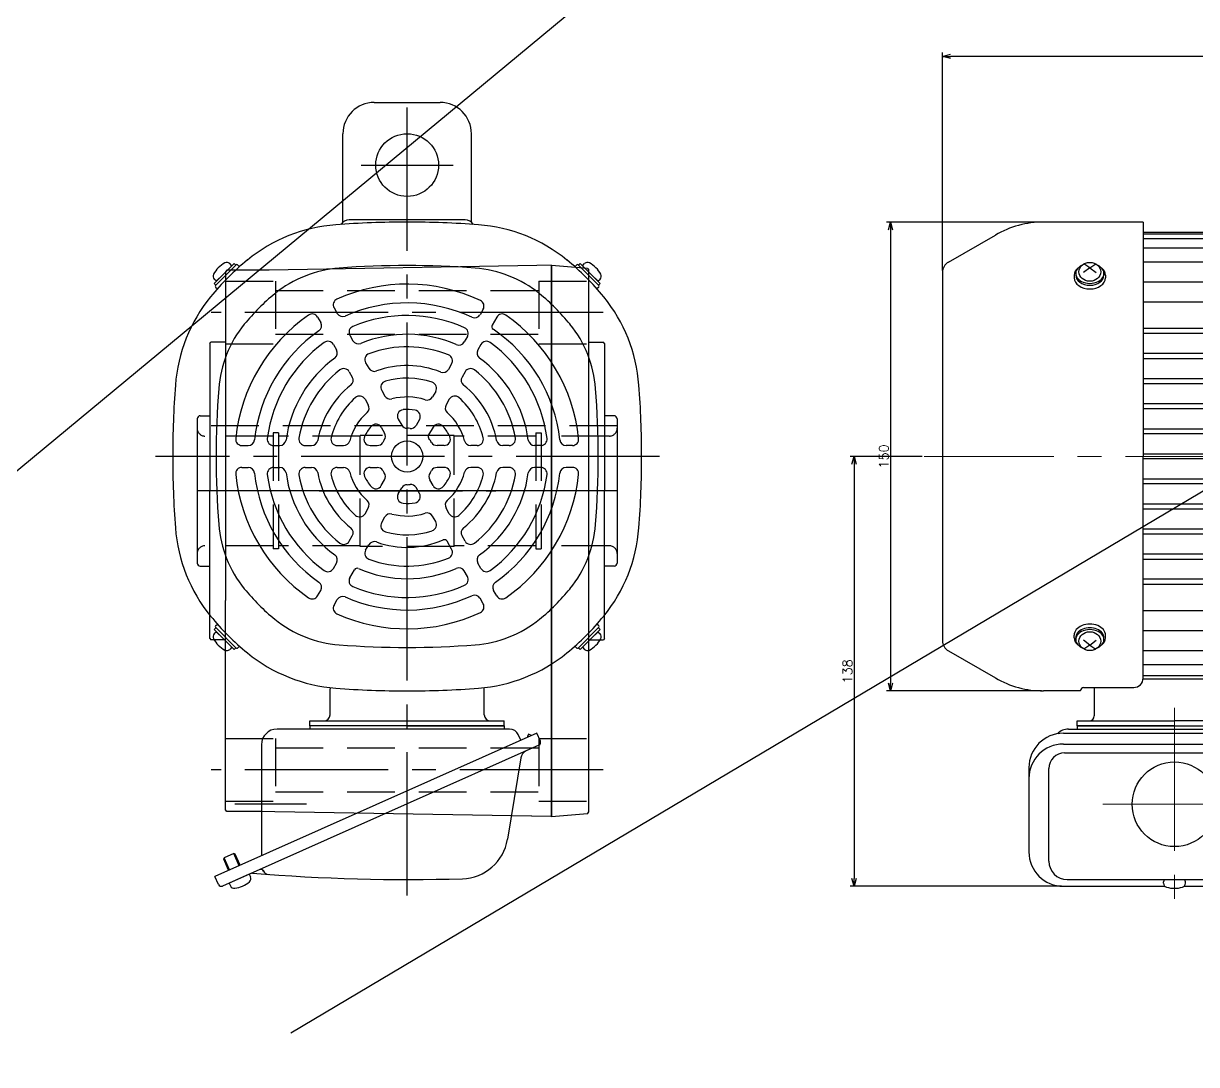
# Model space of a CAD drawing. Header units: millimetres. Extents: x 0 to 38884, y -3675 to 8056.
# Drawn here: x 13666.4 to 14040.7, y 5126.8 to 5459.1 of the extents above; entities that cross this region are included whole.
import ezdxf

# ---------------------------------------------------------------- set-up
doc = ezdxf.new("R2010")
doc.units = ezdxf.units.MM
doc.header["$LTSCALE"] = 2.4
doc.header["$PDMODE"] = 99
doc.header["$PDSIZE"] = 1
doc.linetypes.add('CENTER2', pattern=[28.575, 19.05, -3.175, 3.175, -3.175])
doc.linetypes.add('HIDDEN', pattern=[9.525, 6.35, -3.175])
for name, color, linetype, lineweight in [('04_HIDDEN', 2, 'HIDDEN', 13), ('05_CENTER', 4, 'CENTER2', 13), ('08_DIM', 3, 'Continuous', 13)]:
    doc.layers.add(name, color=color, linetype=linetype, lineweight=lineweight)
doc.layers.add('10_DRAFT', color=8, linetype='Continuous', lineweight=0, plot=False)
doc.styles.add('KSS_TXT', font='txt.shx', dxfattribs={"bigfont": 'extfont2.shx'})
doc.dimstyles.new('KSS_DIM', dxfattribs={"dimscale": 2, "dimtxt": 3, "dimasz": 2.5, "dimexe": 1.25, "dimexo": 0.625, "dimtad": 1, "dimdsep": 46, "dimtxsty": 'KSS_TXT', "dimblk": 'OPEN30', "dimcen": 0, "dimazin": 2, "dimtfac": 0.75, "dimtmove": 0, "dimatfit": 3, "dimldrblk": 'OPEN30', "dimfxl": 1.25, "dimtolj": 1, "dimarcsym": 0})

# ---------------------------------------------------------------- blocks, each defined once
blk = doc.blocks.new('GM-SHYPF-RH 0.75kW、1／5～1／60、200V、60Hza_1')
at = {"color": 0}
for p, q in [((-288.5, 85.8), (-320.25, 85.8)), ((-288.5, 85.8), (-288.5, 11)), ((-145.5, 82.5), (-288.5, 82.5)), ((-350.6, 73.04), (-335.65, 81.67)), ((-145.5, 82), (-288.5, 82)), ((-145.5, 80.5), (-288.5, 80.5)), ((-145.5, 77.5), (-288.5, 77.5)), ((-305.5, 71.25), (-307.5, 69.67)), ((-305.5, 71.25), (-307.43, 72.46)), ((-305.5, 71.25), (-303.57, 72.46)), ((-305.5, 71.25), (-303.5, 69.67)), ((-145.5, 73), (-288.5, 73)), ((-352.5, 69.75), (-352.5, -47.75)), ((-310.5, 68.84), (-310.5, 68.02)), ((-310, 69.41), (-310, 68.84)), ((-301, 69.41), (-301, 68.84)), ((-300.5, 68.84), (-300.5, 68.02)), ((-145.5, 66.59), (-288.5, 66.59)), ((-145.5, 60.22), (-288.5, 60.22)), ((-145.5, 51.85), (-288.5, 51.85)), ((-145.5, 50.2), (-288.5, 50.2)), ((-145.5, 43.84), (-288.5, 43.84)), ((-145.5, 42.21), (-288.5, 42.21)), ((-145.5, 35.81), (-288.5, 35.81)), ((-145.5, 34.22), (-288.5, 34.22)), ((-145.5, 27.78), (-288.5, 27.78)), ((-145.5, 26.24), (-288.5, 26.24)), ((-145.5, 19.75), (-288.5, 19.75)), ((-145.5, 18.26), (-288.5, 18.26)), ((-145.5, 11.73), (-288.5, 11.73)), ((-288.5, -59.72), (-288.5, 11)), ((-145.5, 10.27), (-288.5, 10.27)), ((-145.5, 3.74), (-288.5, 3.74)), ((-145.5, 2.25), (-288.5, 2.25)), ((-145.5, -4.24), (-288.5, -4.24)), ((-145.5, -5.78), (-288.5, -5.78)), ((-145.5, -12.22), (-288.5, -12.22)), ((-145.5, -13.81), (-288.5, -13.81)), ((-145.5, -20.21), (-288.5, -20.21)), ((-145.5, -21.84), (-288.5, -21.84)), ((-145.5, -28.2), (-288.5, -28.2)), ((-145.5, -29.85), (-288.5, -29.85)), ((-145.5, -38.22), (-288.5, -38.22)), ((-145.5, -44.59), (-288.5, -44.59)), ((-310.5, -46.84), (-310.5, -46.02)), ((-310, -47.41), (-310, -46.84)), ((-305.5, -49.25), (-307.5, -47.67)), ((-305.5, -49.25), (-303.5, -47.67)), ((-301, -47.41), (-301, -46.84)), ((-300.5, -46.84), (-300.5, -46.02)), ((-350.6, -51.04), (-335.65, -59.67)), ((-305.5, -49.25), (-307.43, -50.46)), ((-305.5, -49.25), (-303.57, -50.46)), ((-145.5, -51), (-288.5, -51)), ((-145.5, -55.5), (-288.5, -55.5)), ((-145.5, -59), (-288.5, -59)), ((-307.5, -62.72), (-291.5, -62.72)), ((-304.1, -63.2), (-304.1, -71.8)), ((-288.5, -60), (-254.5, -60)), ((-308.5, -63.8), (-320.25, -63.8)), ((-308.5, -63.8), (-308.5, -63.72)), ((-309.5, -75), (-309.5, -73.4)), ((-309.5, -73.4), (-278.5, -73.4)), ((-247.5, -73.4), (-278.5, -73.4)), ((-313.95, -77.31), (-243.05, -77.31)), ((-312.3, -76), (-244.7, -76)), ((-278.5, -75), (-309.5, -75)), ((-309.5, -75), (-247.5, -75)), ((-309.5, -75), (-309.5, -76)), ((-278.5, -75), (-247.5, -75)), ((-313.95, -80.78), (-243.05, -80.78)), ((-313.55, -83.62), (-243.45, -83.62)), ((-324.95, -88.31), (-324.95, -115.17)), ((-318.55, -118.2), (-318.55, -88.62)), ((-313.95, -126.17), (-281.56, -126.17)), ((-312.75, -124), (-244.25, -124)), ((-282, -125.2), (-282, -124.8)), ((-275.44, -126.17), (-243.05, -126.17)), ((-275, -125.2), (-275, -124.8))]:
    blk.add_line(p, q, dxfattribs=at)
blk.add_circle((-278.5, -100), 13.5, dxfattribs=at)
for centre, radius, start, end in [((-320.25, 55), 30.8, 90, 120), ((-348.7, 69.75), 3.8, 120, 180), ((-348.7, -47.75), 3.8, 180, 240), ((-320.25, -33), 30.8, 240, 270), ((-291.5, -59.72), 3, 270, 0), ((-307.5, -63.72), 1, 90, 180), ((-300.9, -63.2), 3.2, 171.3332, 180), ((-305.7, -71.8), 1.6, 270, 0), ((-313.95, -88.31), 11, 90, 180), ((-312.3, -81), 5, 90, 135.074), ((-313.95, -91.78), 11, 90, 180), ((-313.55, -88.62), 5, 90, 180), ((-313.95, -115.17), 11, 180, 270), ((-312.75, -118.2), 5.8, 180, 270), ((-280.5, -124.8), 1.5, 147.769, 180), ((-280.7, -125.2), 1.3, 180, 253.3985), ((-278.5, -117.82), 9, 253.3985, 286.6015), ((-276.3, -125.2), 1.3, 286.6015, 0), ((-276.5, -124.8), 1.5, 0, 32.231)]:
    blk.add_arc(centre, radius, start, end, dxfattribs=at)
for centre, major_axis, start_param, end_param in [((-305.5, 68.84), (5, 0), 2.402321, 3.141593), ((-305.5, 69.41), (4.5, 0), 2.158707, 7.266071), ((-305.5, 68.84), (5, 0), 0, 0.739272), ((-305.5, 68.02), (5, 0), 3.141593, 6.283185), ((-305.5, 68.84), (4.5, 0), 3.141593, 6.283185), ((-305.5, -46.02), (5, 0), 0, 3.141593), ((-305.5, -47.41), (4.5, 0), 5.300299, 10.407664), ((-305.5, -46.84), (4.5, 0), 0, 3.141593), ((-305.5, -46.84), (5, 0), 3.141593, 3.880864), ((-305.5, -46.84), (5, 0), 5.543913, 6.283185)]:
    blk.add_ellipse(centre, major_axis=major_axis, ratio=0.707107, start_param=start_param, end_param=end_param, dxfattribs=at)
for centre in [(-305.5, 69.94), (-305.5, -47.94)]:
    blk.add_ellipse(centre, major_axis=(3.5, 0), ratio=0.860398, dxfattribs=at)
at = {"layer": '05_CENTER', "color": 0}
for p, q in [((-111.29, 11), (-358.36, 11)), ((-278.5, -69.17), (-278.5, -131.23)), ((-301.32, -100), (-257.04, -100))]:
    blk.add_line(p, q, dxfattribs=at)
blk = doc.blocks.new('A$C6246458A_1')
at = {"color": 0, "lineweight": -3}
for p, q in [((41.39, 72), (-43.99, 70.5)), ((46, 72.08), (41.39, 72)), ((46, 72.08), (46, 68.57)), ((46, -103.96), (46, 72)), ((57.5, 71), (46, 71.96)), ((-57.5, 70.43), (-58, 69.93)), ((-58, 69.93), (-58, 56.96)), ((-48.5, 70.43), (-57.5, 70.43)), ((-43.99, 70.5), (-48.5, 70.43)), ((46, 68.57), (46, -46.57)), ((57.5, 71), (58, 70.46)), ((58, 47.5), (58, 70.46)), ((58, 47.5), (58, 69.92)), ((-58, 56.96), (-58, -34.96)), ((-63, 47.1), (-62.6, 47.5)), ((-63, 47.1), (-63, 0)), ((-58, 47.5), (-62.6, 47.5)), ((58, -102.46), (58, 47.5)), ((58, 47.5), (62.6, 47.5)), ((63, 47.1), (62.6, 47.5)), ((63, 47.1), (63, 0)), ((-67, 23), (-67, 0)), ((-66, 24), (-63, 24)), ((66, 24), (63, 24)), ((67, 23), (67, 0)), ((-67, 0), (-67, -23)), ((-63, -47.1), (-63, 0)), ((63, -47.1), (63, 0)), ((67, 0), (67, -23)), ((-66, -24), (-63, -24)), ((66, -24), (63, -24)), ((-58, -101.76), (-58, -34.96)), ((-63, -47.1), (-62.6, -47.5)), ((-58, -47.5), (-62.6, -47.5)), ((46, -46.57), (46, -103.92)), ((58, -47.5), (62.6, -47.5)), ((63, -47.1), (62.6, -47.5)), ((-57.5, -102.26), (-58, -101.76)), ((-48.5, -102.26), (-57.5, -102.26)), ((46, -103.92), (-48.5, -102.26)), ((57.5, -103), (46, -103.96)), ((57.5, -103), (58, -102.46))]:
    blk.add_line(p, q, dxfattribs=at)
for centre, start, end in [((-66, 23), 90, 180), ((66, 23), 0, 90), ((-66, -23), 180, 270), ((66, -23), 270, 0)]:
    blk.add_arc(centre, 1, start, end, dxfattribs=at)
at = {"layer": '04_HIDDEN', "color": 0, "lineweight": -3}
for p, q in [((-58, 67), (-42, 67)), ((-42, 67), (-42, 47)), ((-42, 64), (42, 64)), ((42, 67), (58, 67)), ((42, 67), (42, 47)), ((-42, 50), (42, 50)), ((-58, 47), (-42, 47)), ((42, 47), (58, 47)), ((67, 20.8), (-67, 20.8)), ((-42.75, 17.5), (-64.5, 17.5)), ((-42.75, 18.5), (-42.75, -18.5)), ((-41, 18.5), (-42.75, 18.5)), ((-41, 18.5), (-41, -18.5)), ((-15, 17.5), (-41, 17.5)), ((-15, -17.7), (-15, 17.7)), ((15, 17.7), (-15, 17.7)), ((15, -17.7), (15, 17.7)), ((41, 17.5), (15, 17.5)), ((41, 18.5), (41, -18.5)), ((41, 18.5), (42.75, 18.5)), ((42.75, 18.5), (42.75, -18.5)), ((64.5, 17.5), (42.75, 17.5)), ((-42.75, -17.5), (-64.5, -17.5)), ((-41, -18.5), (-42.75, -18.5)), ((-15, -17.5), (-41, -17.5)), ((15, -17.7), (-15, -17.7)), ((41, -17.5), (15, -17.5)), ((41, -18.5), (42.75, -18.5)), ((64.5, -17.5), (42.75, -17.5)), ((-58, -79), (-42, -79)), ((-42, -79), (-42, -99)), ((-42, -82), (42, -82)), ((42, -79), (58, -79)), ((42, -79), (42, -99)), ((-42, -96), (42, -96)), ((-58, -99), (-42, -99)), ((42, -99), (58, -99))]:
    blk.add_line(p, q, dxfattribs=at)
for centre, start, end in [((-64.5, 20), 180, 270), ((64.5, 20), 270, 0), ((-64.5, -20), 90, 180), ((64.5, -20), 0, 90)]:
    blk.add_arc(centre, 2.5, start, end, dxfattribs=at)
at = {"layer": '05_CENTER', "color": 0, "lineweight": -3}
for p, q in [((62.54, 57), (-62.54, 57)), ((62.54, -89), (-62.54, -89))]:
    blk.add_line(p, q, dxfattribs=at)
at = {"layer": '10_DRAFT', "lineweight": -3}
for p, q in [((9.43, 11), (-9.43, 11)), ((67, 0), (-67, 0))]:
    blk.add_line(p, q, dxfattribs=at)
blk = doc.blocks.new('GM-SHYPF-RH 0.75kW、1／5～1／60、200V、60Hzd_1')
at = {"color": 0, "lineweight": -3}
for p, q in [((-68.5, 124), (-47.5, 124)), ((-78.5, 85.74), (-78.5, 114)), ((-37.5, 85.74), (-37.5, 114)), ((-39.5, 86.5), (-76.5, 86.5)), ((-119.16, 65.52), (-112.52, 72.16)), ((-114.89, 70.93), (-113.22, 72.59)), ((-113.22, 72.59), (-112.66, 72.02)), ((-112.09, 72.16), (-111.49, 71.56)), ((-3.91, 72.16), (-4.51, 71.56)), ((3.17, 65.52), (-3.48, 72.16)), ((-2.77, 72.59), (-3.34, 72.02)), ((-1.11, 70.93), (-2.77, 72.59)), ((-117.93, 67.89), (-119.59, 66.23)), ((1.93, 67.89), (3.59, 66.23)), ((-119.59, 66.23), (-119.02, 65.66)), ((-119.16, 65.09), (-118.56, 64.49)), ((3.17, 65.09), (2.56, 64.49)), ((3.59, 66.23), (3.02, 65.66)), ((-81.33, 58.4), (-80.32, 56.66)), ((-33.76, 57.98), (-34.76, 56.25)), ((-86.57, 55.48), (-85.57, 53.75)), ((-29.43, 55.48), (-30.9, 52.95)), ((-76.29, 49.68), (-75.28, 47.94)), ((-38.78, 49.28), (-39.79, 47.54)), ((-81.55, 46.78), (-80.54, 45.04)), ((-34.45, 46.78), (-35.46, 45.04)), ((-76.51, 38.06), (-75.5, 36.31)), ((-71.24, 40.93), (-70.22, 39.17)), ((-43.82, 40.56), (-44.83, 38.81)), ((-39.49, 38.06), (-40.5, 36.31)), ((-66.13, 32.09), (-65.1, 30.3)), ((-48.89, 31.78), (-49.91, 30.01)), ((-71.44, 29.28), (-70.42, 27.51)), ((-44.56, 29.28), (-45.58, 27.51)), ((-60.86, 22.95), (-59.73, 21)), ((-54.07, 22.81), (-55.15, 20.94)), ((-66.26, 20.31), (-65.18, 18.44)), ((-49.74, 20.31), (-51.15, 17.86)), ((-110.71, 14.5), (-108.7, 14.5)), ((-100.65, 14.5), (-98.63, 14.5)), ((-90.54, 14.5), (-88.51, 14.5)), ((-80.33, 14.5), (-78.27, 14.5)), ((-69.78, 14.5), (-67.53, 14.5)), ((-46.22, 14.5), (-48.47, 14.5)), ((-35.67, 14.5), (-37.73, 14.5)), ((-25.46, 14.5), (-27.49, 14.5)), ((-15.35, 14.5), (-17.37, 14.5)), ((-5.29, 14.5), (-7.3, 14.5)), ((-110.71, 7.5), (-108.7, 7.5)), ((-100.65, 7.5), (-98.63, 7.5)), ((-90.54, 7.5), (-88.51, 7.5)), ((-80.33, 7.5), (-78.27, 7.5)), ((-69.78, 7.5), (-67.53, 7.5)), ((-46.22, 7.5), (-48.47, 7.5)), ((-35.67, 7.5), (-37.73, 7.5)), ((-25.46, 7.5), (-27.49, 7.5)), ((-15.35, 7.5), (-17.37, 7.5)), ((-5.29, 7.5), (-7.3, 7.5)), ((-66.26, 1.69), (-65.18, 3.56)), ((-60.86, -0.95), (-59.73, 1)), ((-54.07, -0.81), (-55.15, 1.06)), ((-49.74, 1.69), (-50.82, 3.56)), ((16.5, -2.5), (16.6, -2.5)), ((-71.44, -7.28), (-70.42, -5.51)), ((-44.56, -7.28), (-45.58, -5.51)), ((-66.13, -10.09), (-65.1, -8.3)), ((-48.89, -9.78), (-49.91, -8.01)), ((-76.51, -16.06), (-75.5, -14.31)), ((-39.49, -16.06), (-40.5, -14.31)), ((-71.24, -18.93), (-70.22, -17.17)), ((-43.82, -18.56), (-45.27, -16.05)), ((-81.55, -24.78), (-80.54, -23.04)), ((-76.29, -27.68), (-74.84, -25.17)), ((-38.78, -27.28), (-39.79, -25.54)), ((-34.45, -24.78), (-35.46, -23.04)), ((-86.57, -33.48), (-85.57, -31.75)), ((-29.43, -33.48), (-30.43, -31.75)), ((-81.33, -36.4), (-80.32, -34.66)), ((-33.76, -35.98), (-34.76, -34.25)), ((-121, -47.1), (-121, -39.59)), ((-121, -47.1), (-121, -39.59)), ((5, -47.1), (5, -39.59)), ((5, -47.1), (5, -39.59)), ((-119.59, -44.23), (-119.02, -43.66)), ((-117.93, -45.89), (-119.59, -44.23)), ((-119.16, -43.09), (-118.56, -42.49)), ((-119.16, -43.52), (-112.52, -50.16)), ((3.17, -43.52), (-3.48, -50.16)), ((1.93, -45.89), (3.59, -44.23)), ((3.17, -43.09), (2.56, -42.49)), ((3.59, -44.23), (3.02, -43.66)), ((-121, -47.1), (-120.6, -47.5)), ((-121, -47.1), (-120.6, -47.5)), ((-119.61, -47.5), (-120.6, -47.5)), ((-119.61, -47.5), (-120.6, -47.5)), ((3.61, -47.5), (4.6, -47.5)), ((3.61, -47.5), (4.6, -47.5)), ((5, -47.1), (4.6, -47.5)), ((5, -47.1), (4.6, -47.5)), ((-116, -101.76), (-116, -50.87)), ((-116, -101.76), (-116, -50.88)), ((-114.89, -48.93), (-113.22, -50.59)), ((-113.22, -50.59), (-112.66, -50.02)), ((-112.09, -50.16), (-111.49, -49.56)), ((-3.91, -50.16), (-4.51, -49.56)), ((-2.77, -50.59), (-3.34, -50.02)), ((-1.11, -48.93), (-2.77, -50.59)), ((0, -102.46), (0, -50.88)), ((0, -102.46), (0, -50.88)), ((-12, -103.96), (-12, -55.33)), ((-82.6, -71.4), (-82.6, -63.2)), ((-33.4, -71.4), (-33.4, -63.2)), ((-89, -75), (-89, -73.4)), ((-89, -73.4), (-27, -73.4)), ((-27, -75), (-27, -73.4)), ((-16.65, -77.31), (-119.33, -123.02)), ((-25.31, -76), (-99.5, -76)), ((-27, -75), (-89, -75)), ((-89, -75), (-89, -76)), ((-58, -75), (-89, -75)), ((-58, -75), (-27, -75)), ((-27, -75), (-27, -76)), ((-21.76, -79.58), (-22.57, -77.78)), ((-19.34, -77.63), (-19.66, -78.37)), ((-19.34, -78.5), (-19.66, -78.37)), ((-18.34, -78.06), (-19.34, -77.63)), ((-15.51, -79.86), (-16.65, -77.31)), ((-104.5, -81), (-104.5, -116.42)), ((-16.02, -81.18), (-58, -99.88)), ((-21.76, -85.22), (-26.02, -111.18)), ((-58, -99.88), (-116.87, -126.09)), ((-115.5, -102.26), (-116, -101.76)), ((-115.5, -102.26), (-116, -101.76)), ((-106.5, -102.26), (-115.5, -102.26)), ((-106.5, -102.26), (-115.5, -102.26)), ((-104.5, -102.29), (-106.5, -102.26)), ((-12, -103.92), (-106.5, -102.26)), ((-12, -103.92), (-24.79, -103.69)), ((-0.5, -103), (-12, -103.96)), ((-0.5, -103), (-12, -103.96)), ((-0.5, -103), (0, -102.46)), ((-0.5, -103), (0, -102.46)), ((-113.32, -115.75), (-116.33, -117.09)), ((-112.86, -115.93), (-113.32, -115.75)), ((-111.61, -119.59), (-113.32, -115.75)), ((-111.29, -119.44), (-112.86, -115.93)), ((-116.51, -117.55), (-116.33, -117.09)), ((-114.95, -121.07), (-116.51, -117.55)), ((-114.63, -120.93), (-116.33, -117.09)), ((-118.19, -125.58), (-119.33, -123.02)), ((-108.38, -122.3), (-114.77, -125.15)), ((-108.38, -122.3), (-114.77, -125.15)), ((-108.38, -122.3), (-107.98, -123.2)), ((-114.77, -125.15), (-114.37, -126.05))]:
    blk.add_line(p, q, dxfattribs=at)
at = {"linetype": 'Continuous', "lineweight": -3}
for p, q in [((-113.93, 71.88), (-118.88, 66.93)), ((-113.93, 71.88), (-118.88, 66.93)), ((-113.93, 71.88), (-114.62, 72.57)), ((-2.07, 71.88), (-1.38, 72.57)), ((-2.07, 71.88), (2.88, 66.93)), ((-2.07, 71.88), (2.88, 66.93)), ((-118.88, 66.93), (-119.57, 67.62)), ((2.88, 66.93), (3.57, 67.62)), ((-118.88, -44.93), (-119.57, -45.62)), ((-113.93, -49.88), (-118.88, -44.93)), ((-113.93, -49.88), (-118.88, -44.93)), ((-2.07, -49.88), (2.88, -44.93)), ((-2.07, -49.88), (2.88, -44.93)), ((2.88, -44.93), (3.57, -45.62)), ((-113.93, -49.88), (-114.62, -50.57)), ((-2.07, -49.88), (-1.38, -50.57))]:
    blk.add_line(p, q, dxfattribs=at)
at = {"color": 0, "lineweight": -3}
for centre, radius in [((-58, 104), 10), ((-58, 11), 5)]:
    blk.add_circle(centre, radius, dxfattribs=at)
for centre, radius, start, end in [((-68.5, 114), 10, 90, 180), ((-47.5, 114), 10, 0, 90), ((-76.5, 83.5), 3, 90, 148.6354), ((-39.5, 83.5), 3, 30.8199, 90), ((-76.92, 34.28), 50.8, 94.3399, 129.0946), ((-58, -215), 300.8, 90, 94.3399), ((-58, -215), 300.8, 85.6601, 90), ((-39.08, 34.28), 50.8, 50.9054, 85.6601), ((-58, 11), 80.8, 129.0946, 140.9054), ((-112.31, 71.95), 0.3, 45, 135), ((-76.92, 34.28), 36.94, 94.3399, 129.0946), ((-58, -215), 286.94, 85.6601, 94.3399), ((-39.08, 34.28), 36.94, 50.9054, 85.6601), ((-58, 11), 80.8, 39.0946, 50.9054), ((-3.69, 71.95), 0.3, 45, 135), ((-118.95, 65.31), 0.3, 135, 225), ((-58, 11), 55, 64.8706, 114.0435), ((2.95, 65.31), 0.3, 315, 45), ((-81.28, 29.92), 50.8, 140.9054, 175.6601), ((-58, 11), 66.94, 129.0946, 140.9054), ((-79.59, 59.4), 2, 114.0435, 210), ((-58, 11), 49, 65.0621, 113.809), ((-35.49, 58.98), 2, 330, 64.8706), ((-58, 11), 66.94, 39.0946, 50.9054), ((-34.72, 29.92), 50.8, 4.3399, 39.0946), ((-88.3, 54.48), 2, 30, 124.8706), ((-78.59, 57.66), 2, 210, 293.809), ((-36.5, 57.25), 2, 245.0621, 330), ((-27.7, 54.48), 2, 55.1294, 150), ((-81.28, 29.92), 36.94, 140.9054, 175.6601), ((-58, 11), 55, 124.8706, 174.0435), ((-87.3, 52.75), 2, 305.0621, 30), ((-74.56, 50.68), 2, 112.6513, 210), ((-58, 11), 45, 66.0071, 112.6513), ((-30.03, 52.45), 1, 150, 235.986), ((-58, 11), 55, 5.9565, 55.1294), ((-34.72, 29.92), 36.94, 4.3399, 39.0946), ((-58, 11), 49, 125.0621, 173.809), ((-58, 11), 39, 66.3013, 112.2907), ((-40.51, 50.28), 2, 330, 66.0071), ((-58, 11), 49, 6.191, 55.986), ((-58, 11), 45, 126.0071, 172.6513), ((-83.28, 45.78), 2, 30, 126.0071), ((-82.27, 44.04), 2, 306.3013, 30), ((-73.55, 48.94), 2, 210, 292.2907), ((-58, 11), 35, 67.8375, 110.4059), ((-41.52, 48.54), 2, 246.3013, 330), ((-33.73, 44.04), 2, 150, 233.6987), ((-32.72, 45.78), 2, 53.9929, 150), ((-58, 11), 45, 7.3487, 53.9929), ((-58, 11), 39, 126.3013, 172.2907), ((-69.51, 41.93), 2, 110.4059, 210), ((-45.55, 41.56), 2, 330, 67.8375), ((-58, 11), 39, 7.7093, 53.6987), ((-58, 11), 35, 127.8375, 170.4059), ((-78.24, 37.06), 2, 30, 127.8375), ((-68.49, 40.17), 2, 210, 289.7805), ((-58, 11), 29, 68.3466, 109.7805), ((-46.56, 39.81), 2, 248.3466, 330), ((-37.76, 37.06), 2, 52.1625, 150), ((-58, 11), 35, 9.5941, 52.1625), ((168, 11), 300.8, 175.6601, 180), ((-58, 11), 29, 128.3466, 169.7805), ((-77.23, 35.31), 2, 308.3466, 30), ((-64.4, 33.09), 2, 106.1648, 210), ((-58, 11), 25, 71.2828, 106.1648), ((-50.62, 32.78), 2, 330, 71.2828), ((-38.77, 35.31), 2, 150, 231.6534), ((-58, 11), 29, 10.2195, 51.6534), ((-284, 11), 300.8, 0, 4.3399), ((168, 11), 286.94, 175.6601, 184.3399), ((-73.17, 28.28), 2, 30, 131.2828), ((-63.37, 31.3), 2, 210, 284.8169), ((-58, 11), 19, 72.3736, 104.8169), ((-51.64, 31.01), 2, 252.3736, 330), ((-42.82, 28.28), 2, 48.7172, 150), ((-284, 11), 286.94, 355.6601, 4.3399), ((-58, 11), 25, 131.2828, 166.1648), ((-72.15, 26.51), 2, 312.3736, 30), ((-43.85, 26.51), 2, 150, 227.6264), ((-58, 11), 25, 13.8352, 48.7172), ((-58, 11), 19, 132.3736, 164.8169), ((-59.13, 23.95), 2, 94.971, 210), ((-58, 11), 15, 80.2522, 94.971), ((-55.8, 23.81), 2, 330, 80.2522), ((-58, 11), 19, 15.1831, 47.6264), ((-58, 11), 15, 140.2522, 154.971), ((-67.99, 19.31), 2, 30, 140.2522), ((-58, 22), 2, 210, 270), ((-58, 11), 9, 84.1477, 90), ((-56.88, 21.94), 2, 264.1477, 330), ((-48, 19.31), 2, 39.7478, 150), ((-58, 11), 15, 25.029, 39.7478), ((-110.71, 16.5), 2, 174.0435, 270), ((-108.7, 16.5), 2, 270, 353.809), ((-100.65, 16.5), 2, 172.6513, 270), ((-98.63, 16.5), 2, 270, 352.2907), ((-90.54, 16.5), 2, 170.4059, 270), ((-88.51, 16.5), 2, 270, 349.7805), ((-80.33, 16.5), 2, 166.1648, 270), ((-78.27, 16.5), 2, 270, 344.8169), ((-69.78, 16.5), 2, 154.971, 270), ((-67.53, 16.5), 2, 270, 330), ((-58, 11), 9, 144.1477, 150), ((-66.92, 17.44), 2, 324.1477, 30), ((-50.28, 17.36), 1, 150, 219.5127), ((-58, 11), 9, 30, 39.5127), ((-48.47, 16.5), 2, 210, 270), ((-46.22, 16.5), 2, 270, 25.029), ((-37.73, 16.5), 2, 195.1831, 270), ((-35.67, 16.5), 2, 270, 13.8352), ((-27.49, 16.5), 2, 190.2195, 270), ((-25.46, 16.5), 2, 270, 9.5941), ((-17.37, 16.5), 2, 187.7093, 270), ((-15.35, 16.5), 2, 270, 7.3487), ((-7.3, 16.5), 2, 186.191, 270), ((-5.29, 16.5), 2, 270, 5.9565), ((168, 11), 300.8, 180, 184.3399), ((-110.71, 5.5), 2, 90, 185.9565), ((-108.7, 5.5), 2, 6.191, 90), ((-100.65, 5.5), 2, 90, 187.3487), ((-98.63, 5.5), 2, 7.7093, 90), ((-90.54, 5.5), 2, 90, 189.5941), ((-88.51, 5.5), 2, 10.2195, 90), ((-80.33, 5.5), 2, 90, 193.8352), ((-78.27, 5.5), 2, 15.1831, 90), ((-69.78, 5.5), 2, 90, 205.029), ((-67.53, 5.5), 2, 30, 90), ((-48.47, 5.5), 2, 90, 150), ((-46.22, 5.5), 2, 334.971, 90), ((-37.73, 5.5), 2, 90, 164.8169), ((-35.67, 5.5), 2, 346.1648, 90), ((-27.49, 5.5), 2, 90, 169.7805), ((-25.46, 5.5), 2, 350.4059, 90), ((-17.37, 5.5), 2, 90, 172.2907), ((-15.35, 5.5), 2, 352.6513, 90), ((-7.3, 5.5), 2, 90, 173.809), ((-5.29, 5.5), 2, 354.0435, 90), ((-284, 11), 300.8, 355.6601, 0), ((-58, 11), 55, 185.9565, 235.1294), ((-58, 11), 49, 186.191, 234.9379), ((-58, 11), 45, 187.3487, 233.9929), ((-58, 11), 39, 187.7093, 233.6987), ((-58, 11), 35, 189.5941, 232.1625), ((-58, 11), 29, 190.2195, 231.6534), ((-58, 11), 25, 193.8352, 228.7172), ((-58, 11), 19, 195.1831, 227.6264), ((-58, 11), 15, 205.029, 219.7478), ((-58, 11), 9, 210, 215.8523), ((-66.92, 4.56), 2, 330, 35.8523), ((-49.08, 4.56), 2, 144.1477, 210), ((-58, 11), 9, 324.1477, 330), ((-58, 11), 15, 320.2522, 334.971), ((-58, 11), 19, 312.3736, 344.8169), ((-58, 11), 25, 311.2828, 346.1648), ((-58, 11), 29, 308.3466, 349.7805), ((-58, 11), 35, 307.8375, 350.4059), ((-58, 11), 39, 306.3013, 352.2907), ((-58, 11), 45, 306.0071, 352.6513), ((-58, 11), 49, 305.0621, 353.809), ((-58, 11), 55, 304.8706, 354.0435), ((-67.99, 2.69), 2, 219.7478, 330), ((-58, 0), 2, 90, 150), ((-58, 11), 9, 270, 275.8523), ((-56.88, 0.06), 2, 30, 95.8523), ((-48, 2.69), 2, 210, 320.2522), ((-72.15, -4.51), 2, 330, 47.6264), ((-59.13, -1.95), 2, 150, 265.029), ((-55.8, -1.81), 2, 279.7478, 30), ((-43.85, -4.51), 2, 132.3736, 210), ((-73.17, -6.28), 2, 228.7172, 330), ((-63.37, -9.3), 2, 75.1831, 150), ((-58, 11), 19, 255.1831, 287.6264), ((-58, 11), 15, 265.029, 279.7478), ((-51.64, -9.01), 2, 30, 107.6264), ((-42.82, -6.28), 2, 210, 311.2828), ((-81.28, -7.92), 36.94, 184.3399, 219.0946), ((-64.4, -11.09), 2, 150, 253.8352), ((-50.62, -10.78), 2, 288.7172, 30), ((-34.72, -7.92), 36.94, 320.9054, 355.6601), ((-81.28, -7.92), 50.8, 184.3399, 219.0946), ((-77.23, -13.31), 2, 330, 51.6534), ((-58, 11), 25, 253.8352, 288.7172), ((-38.77, -13.31), 2, 128.3466, 210), ((-34.72, -7.92), 50.8, 320.9054, 355.6601), ((-78.24, -15.06), 2, 232.1625, 330), ((-68.49, -18.17), 2, 70.2195, 150), ((-58, 11), 29, 250.2195, 293.3002), ((-46.13, -16.55), 1, 30, 113.3002), ((-45.55, -19.56), 2, 292.1625, 30), ((-37.76, -15.06), 2, 210, 307.8375), ((-82.27, -22.04), 2, 330, 53.6987), ((-69.51, -19.93), 2, 150, 249.5941), ((-58, 11), 35, 249.5941, 292.1625), ((-33.73, -22.04), 2, 126.3013, 210), ((-83.28, -23.78), 2, 233.9929, 330), ((-73.98, -25.67), 1, 66.4595, 150), ((-58, 11), 39, 246.4595, 293.6987), ((-41.52, -26.54), 2, 30, 113.6987), ((-32.72, -23.78), 2, 210, 306.0071), ((-87.3, -30.75), 2, 330, 54.9379), ((-74.56, -28.68), 2, 150, 247.3487), ((-40.51, -28.28), 2, 293.9929, 30), ((-28.7, -30.75), 2, 125.0621, 210), ((-58, 11), 66.94, 219.0946, 230.9054), ((-88.3, -32.48), 2, 235.1294, 330), ((-78.59, -35.66), 2, 66.191, 150), ((-58, 11), 49, 246.191, 294.9379), ((-58, 11), 45, 247.3487, 293.9929), ((-36.5, -35.25), 2, 30, 114.9379), ((-27.7, -32.48), 2, 210, 304.8706), ((-58, 11), 66.94, 309.0946, 320.9054), ((-79.59, -37.4), 2, 150, 245.9565), ((-35.49, -36.98), 2, 295.1294, 30), ((-58, 11), 80.8, 219.0946, 230.9054), ((-76.92, -12.28), 36.94, 230.9054, 265.6601), ((-58, 11), 55, 245.9565, 295.1294), ((-39.08, -12.28), 36.94, 274.3399, 309.0946), ((-58, 11), 80.8, 309.0946, 320.9054), ((-118.95, -43.31), 0.3, 135, 225), ((2.95, -43.31), 0.3, 315, 45), ((-112.31, -49.95), 0.3, 225, 315), ((-76.92, -12.28), 50.8, 230.9054, 265.6601), ((-58, 237), 286.94, 265.6601, 274.3399), ((-39.08, -12.28), 50.8, 274.3399, 309.0946), ((-3.69, -49.95), 0.3, 225, 315), ((-79.4, -63.2), 3.2, 172.2363, 180), ((-58, 237), 300.8, 265.6601, 270), ((-58, 237), 300.8, 270, 274.3399), ((-36.6, -63.2), 3.2, 0, 7.7637), ((-84.6, -71.4), 2, 270, 0), ((-31.4, -71.4), 2, 180, 270), ((-99.5, -81), 5, 90, 180), ((-25.31, -79), 3, 24, 90), ((-16.42, -80.27), 1, 294, 24), ((-18.8, -85.71), 3, 114, 170.6819), ((-40.82, -108.75), 15, 271.6828, 350.6819), ((-109.17, -123.73), 1.3, 310.6015, 24), ((-107.4, -122.97), 1, 85.2849, 114), ((-58, 476), 600, 265.28487, 271.68277), ((-104.77, -121.79), 1, 24, 114), ((-102.12, -120.37), 2, 204, 265.7687), ((-117.28, -125.17), 1, 204, 294), ((-113.18, -125.52), 1.3, 204, 277.3985), ((-114.18, -117.88), 9, 277.3985, 310.6015)]:
    blk.add_arc(centre, radius, start, end, dxfattribs=at)
at = {"linetype": 'Continuous', "lineweight": -3}
for centre, radius, start, end in [((-111.88, 64.88), 9, 118.3985, 151.6015), ((-115.54, 71.65), 1.3, 45, 118.3985), ((-0.46, 71.65), 1.3, 61.6015, 135), ((-4.12, 64.88), 9, 28.3985, 61.6015), ((-118.65, 68.54), 1.3, 151.6015, 225), ((2.66, 68.54), 1.3, 315, 28.3985), ((-118.65, -46.54), 1.3, 135, 208.3985), ((-111.88, -42.88), 9, 208.3985, 241.6015), ((-4.12, -42.88), 9, 298.3985, 331.6015), ((2.66, -46.54), 1.3, 331.6015, 45), ((-115.54, -49.65), 1.3, 241.6015, 315), ((-0.46, -49.65), 1.3, 225, 298.3985)]:
    blk.add_arc(centre, radius, start, end, dxfattribs=at)
at = {"layer": '05_CENTER', "color": 0, "lineweight": -3}
for p, q in [((-58, -129.08), (-58, 128.45)), ((-72.71, 104), (-43.29, 104)), ((22.48, 11), (-138.27, 11)), ((-86.1, 0), (-29.69, 0)), ((-90.12, -100), (-112.99, -100))]:
    blk.add_line(p, q, dxfattribs=at)
at = {"layer": '10_DRAFT'}
blk.add_blockref('A$C6246458A_1', (-58, 0), dxfattribs=at)
blk = doc.blocks.new('_Open30')
at = {"color": 0, "linetype": 'ByBlock', "lineweight": -2}
for p, q in [((-1, 0.27), (0, 0)), ((0, 0), (-1, -0.27)), ((0, 0), (-1, 0))]:
    blk.add_line(p, q, dxfattribs=at)
blk = doc.blocks.new('*D550')
at = {"layer": '08_DIM', "color": 0, "lineweight": -2, "transparency": 16777216}
for p, q in [((13953.14, 5320.88), (13930.16, 5320.88)), ((13931.41, 5318.38), (13931.41, 5186.2)), ((13997.55, 5183.7), (13930.16, 5183.7))]:
    blk.add_line(p, q, dxfattribs=at)
at = {"layer": 'Defpoints', "color": 0, "transparency": 16777216}
for p in [(13953.76, 5320.88), (13931.41, 5183.7), (13998.17, 5183.7)]:
    blk.add_point(p, dxfattribs=at)
at = {"layer": '08_DIM', "color": 0, "lineweight": -2, "transparency": 16777216, "xscale": 2.5, "yscale": 2.5, "zscale": 2.5}
for p, rotation in [((13931.41, 5320.88), 90), ((13931.41, 5183.7), 270)]:
    blk.add_blockref('_Open30', p, dxfattribs=dict(at, rotation=rotation))
at = {"layer": '08_DIM', "color": 0, "transparency": 16777216, "insert": (13929.29, 5252.29), "char_height": 3, "attachment_point": 5, "rotation": 90, "style": 'KSS_TXT'}
blk.add_mtext('\\A1;138', dxfattribs=at)
blk = doc.blocks.new('*D551')
at = {"layer": '08_DIM', "color": 0, "lineweight": -2, "transparency": 16777216}
for p, q in [((13991.25, 5395.68), (13941.77, 5395.68)), ((13943.02, 5393.18), (13943.02, 5248.58)), ((13991.25, 5246.08), (13941.77, 5246.08))]:
    blk.add_line(p, q, dxfattribs=at)
at = {"layer": 'Defpoints', "color": 0, "transparency": 16777216}
for p in [(13991.88, 5395.68), (13943.02, 5246.08), (13991.88, 5246.08)]:
    blk.add_point(p, dxfattribs=at)
at = {"layer": '08_DIM', "color": 0, "lineweight": -2, "transparency": 16777216, "xscale": 2.5, "yscale": 2.5, "zscale": 2.5}
for p, rotation in [((13943.02, 5395.68), 90), ((13943.02, 5246.08), 270)]:
    blk.add_blockref('_Open30', p, dxfattribs=dict(at, rotation=rotation))
at = {"layer": '08_DIM', "color": 0, "transparency": 16777216, "insert": (13940.89, 5320.88), "char_height": 3, "attachment_point": 5, "rotation": 90, "style": 'KSS_TXT'}
blk.add_mtext('\\A1;150', dxfattribs=at)
blk = doc.blocks.new('*D552')
at = {"layer": '08_DIM', "color": 0, "lineweight": -2, "transparency": 16777216}
for p, q in [((13959.62, 5380.25), (13959.62, 5449.8)), ((14195.12, 5370.5), (14195.12, 5449.8)), ((14192.62, 5448.55), (13962.12, 5448.55))]:
    blk.add_line(p, q, dxfattribs=at)
at = {"layer": 'Defpoints', "color": 0, "transparency": 16777216}
for p in [(13959.62, 5448.55), (13959.62, 5379.63), (14195.12, 5369.88)]:
    blk.add_point(p, dxfattribs=at)
at = {"layer": '08_DIM', "color": 0, "lineweight": -2, "transparency": 16777216, "xscale": 2.5, "yscale": 2.5, "zscale": 2.5, "rotation": 180}
blk.add_blockref('_Open30', (13959.62, 5448.55), dxfattribs=at)
at = {"layer": '08_DIM', "color": 0, "lineweight": -2, "transparency": 16777216, "xscale": 2.5, "yscale": 2.5, "zscale": 2.5}
blk.add_blockref('_Open30', (14195.12, 5448.55), dxfattribs=at)
at = {"layer": '08_DIM', "color": 0, "transparency": 16777216, "insert": (14077.37, 5450.68), "char_height": 3, "attachment_point": 5, "style": 'KSS_TXT'}
blk.add_mtext('\\A1;235.5', dxfattribs=at)

msp = doc.modelspace()

# ---------------------------------------------------------------- linework, layer by layer
at = {"color": 3}
for p, q in [((14883.3848, 6326.6819), (11025.8788, 3129.3019)), ((14688.4127, 5693.7319), (13751.7386, 5136.8547))]:
    msp.add_line(p, q, dxfattribs=at)

# ---------------------------------------------------------------- block references
at = {"color": 4}
for name, p in [('GM-SHYPF-RH 0.75kW、1／5～1／60、200V、60Hzd_1', (13846.8251, 5309.8769)), ('GM-SHYPF-RH 0.75kW、1／5～1／60、200V、60Hza_1', (14312.1245, 5309.8768))]:
    msp.add_blockref(name, p, dxfattribs=at)

# ---------------------------------------------------------------- dimensions: what is measured, and where the dimension line sits
at = {"layer": '08_DIM'}
dim = msp.add_linear_dim(base=(13959.625, 5448.5544), p1=(14195.1245, 5369.8768), p2=(13959.625, 5379.6265), dimstyle='KSS_DIM', override={"dimscale": 1}, dxfattribs=at)
dim.commit()
dim.dimension.update_dxf_attribs({"geometry": '*D552', "text_midpoint": (14077.3747, 5450.6836)})
for base, p1, p2, text, picture, middle in [((13943.0189, 5246.0768), (13991.8778, 5395.6768), (13991.8778, 5246.0768), '150', '*D551', (13940.8918, 5320.8768)), ((13931.4148, 5183.703), (13953.7631, 5320.8768), (13998.175, 5183.703), '138', '*D550', (13929.2898, 5252.2899))]:
    dim = msp.add_linear_dim(base=base, p1=p1, p2=p2, angle=90, text=text, dimstyle='KSS_DIM', override={"dimscale": 1}, dxfattribs=at)
    dim.commit()
    dim.dimension.update_dxf_attribs({"geometry": picture, "text_midpoint": middle})

doc.saveas('drawing.dxf')
